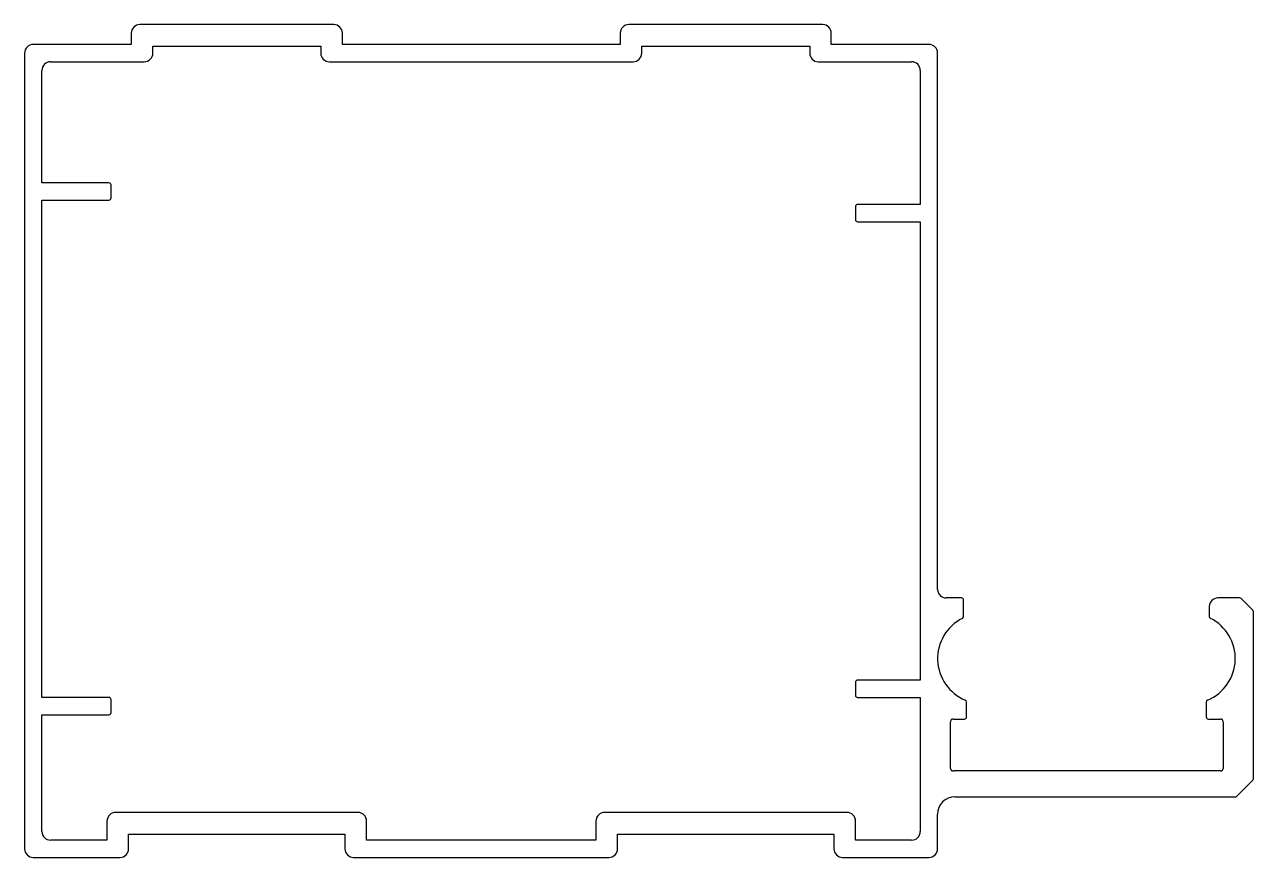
# Model space of a CAD drawing. Extents: x 1978 to 2120, y 1278 to 1374.
import ezdxf

# ---------------------------------------------------------------- set-up
doc = ezdxf.new("R2010")
doc.units = 0
doc.layers.get('0').update_dxf_attribs({"linetype": 'CONTINUOUS'})

msp = doc.modelspace()

# ---------------------------------------------------------------- linework, layer by layer
at = {"linetype": 'CONTINUOUS'}
for p, q in [((1989.89, 1373.24), (1989.89, 1371.94)), ((2013.29, 1374.24), (1990.89, 1374.24)), ((2014.29, 1371.94), (2014.29, 1373.24)), ((2046.39, 1373.24), (2046.39, 1371.94)), ((2069.79, 1374.24), (2047.39, 1374.24)), ((2070.79, 1371.94), (2070.79, 1373.24)), ((1989.89, 1371.94), (1978.57, 1371.94)), ((1992.39, 1370.94), (1992.39, 1371.74)), ((1992.39, 1371.74), (2011.79, 1371.74)), ((2011.79, 1371.74), (2011.79, 1370.94)), ((2046.39, 1371.94), (2014.29, 1371.94)), ((2048.89, 1370.94), (2048.89, 1371.74)), ((2048.89, 1371.74), (2068.29, 1371.74)), ((2068.29, 1371.74), (2068.29, 1370.94)), ((2082.07, 1371.94), (2070.79, 1371.94)), ((1977.57, 1370.94), (1977.57, 1278.94)), ((2083.07, 1361.96), (2083.07, 1370.96)), ((1979.57, 1355.94), (1979.57, 1368.94)), ((1980.57, 1369.94), (1991.39, 1369.94)), ((2012.79, 1369.94), (2047.89, 1369.94)), ((2069.29, 1369.94), (2080.07, 1369.94)), ((2081.07, 1368.94), (2081.07, 1353.44)), ((2083.07, 1313.44), (2083.07, 1361.96)), ((1987.32, 1355.94), (1979.57, 1355.94)), ((1987.57, 1354.19), (1987.57, 1355.69)), ((1979.57, 1296.44), (1979.57, 1353.94)), ((1979.57, 1353.94), (1987.32, 1353.94)), ((2081.07, 1353.44), (2073.82, 1353.44)), ((2073.57, 1353.19), (2073.57, 1351.69)), ((2073.82, 1351.44), (2081.07, 1351.44)), ((2081.07, 1351.44), (2081.07, 1298.44)), ((2083.07, 1308.94), (2083.07, 1313.44)), ((2085.82, 1307.94), (2084.07, 1307.94)), ((2117.96, 1307.94), (2115.47, 1307.94)), ((2119.49, 1306.52), (2118.14, 1307.87)), ((2086.07, 1305.81), (2086.07, 1307.69)), ((2114.47, 1306.94), (2114.47, 1305.81)), ((2119.57, 1287.05), (2119.57, 1306.34)), ((2073.57, 1298.19), (2073.57, 1296.69)), ((2081.07, 1298.44), (2073.82, 1298.44)), ((1987.32, 1296.44), (1979.57, 1296.44)), ((1987.57, 1294.69), (1987.57, 1296.19)), ((2073.82, 1296.44), (2081.07, 1296.44)), ((2081.07, 1296.44), (2081.07, 1280.94)), ((2086.42, 1294.19), (2086.42, 1295.91)), ((2114.12, 1295.91), (2114.12, 1294.19)), ((1979.57, 1280.94), (1979.57, 1294.44)), ((1979.57, 1294.44), (1987.32, 1294.44)), ((2084.57, 1288.24), (2084.57, 1293.64)), ((2084.87, 1293.94), (2086.17, 1293.94)), ((2114.37, 1293.94), (2115.77, 1293.94)), ((2116.07, 1293.64), (2116.07, 1288.24)), ((2115.77, 1287.94), (2084.87, 1287.94)), ((2117.64, 1285.02), (2119.49, 1286.87)), ((2085.07, 1284.94), (2117.46, 1284.94)), ((2016.09, 1283.14), (1988.09, 1283.14)), ((2072.59, 1283.14), (2044.59, 1283.14)), ((2083.07, 1278.94), (2083.07, 1282.94)), ((1987.09, 1282.14), (1987.09, 1279.94)), ((2017.09, 1279.94), (2017.09, 1282.14)), ((2043.59, 1282.14), (2043.59, 1279.94)), ((2073.59, 1279.94), (2073.59, 1282.14)), ((1987.09, 1279.94), (1980.57, 1279.94)), ((1989.59, 1278.94), (1989.59, 1280.64)), ((1989.59, 1280.64), (2014.59, 1280.64)), ((2014.59, 1280.64), (2014.59, 1278.94)), ((2043.59, 1279.94), (2017.09, 1279.94)), ((2046.09, 1278.94), (2046.09, 1280.64)), ((2046.09, 1280.64), (2071.09, 1280.64)), ((2071.09, 1280.64), (2071.09, 1278.94)), ((2080.07, 1279.94), (2073.59, 1279.94)), ((1978.57, 1277.94), (1988.59, 1277.94)), ((2015.59, 1277.94), (2045.09, 1277.94)), ((2072.09, 1277.94), (2082.07, 1277.94))]:
    msp.add_line(p, q, dxfattribs=at)
for centre, radius, start, end in [((1990.89, 1373.24), 1, 90, 180), ((2013.29, 1373.24), 1, 0, 90), ((2047.39, 1373.24), 1, 90, 180), ((2069.79, 1373.24), 1, 0, 90), ((1978.57, 1370.94), 1, 90, 180), ((2082.07, 1370.94), 1, 0.9316, 90), ((1991.39, 1370.94), 1, 270, 360), ((2012.79, 1370.94), 1, 180, 270), ((2047.89, 1370.94), 1, 270, 360), ((2069.29, 1370.94), 1, 180, 270), ((1980.57, 1368.94), 1, 90, 180), ((2080.07, 1368.94), 1, 0, 90), ((1987.32, 1355.69), 0.25, 0, 90), ((1987.32, 1354.19), 0.25, 270, 0), ((2073.82, 1353.19), 0.25, 90, 180), ((2073.82, 1351.69), 0.25, 180, 270), ((2084.07, 1308.94), 1, 180, 270), ((2085.82, 1307.69), 0.25, 0, 90), ((2115.47, 1306.94), 1, 90, 180), ((2117.96, 1307.69), 0.25, 45, 90), ((2119.32, 1306.34), 0.25, 0, 45), ((2088.27, 1300.94), 5.2, 116.7143, 247.3363), ((2085.82, 1305.81), 0.25, 296.7143, 360), ((2112.27, 1300.94), 5.2, 292.6637, 63.2857), ((2114.72, 1305.81), 0.25, 180, 243.2857), ((2073.82, 1298.19), 0.25, 90, 180), ((2073.82, 1296.69), 0.25, 180, 270), ((1987.32, 1296.19), 0.25, 0, 90), ((2086.17, 1295.91), 0.25, 0, 67.3363), ((2114.37, 1295.91), 0.25, 112.6637, 180), ((1987.32, 1294.69), 0.25, 270, 0), ((2084.87, 1293.64), 0.3, 90, 180), ((2086.17, 1294.19), 0.25, 270, 360), ((2114.37, 1294.19), 0.25, 180, 270), ((2115.77, 1293.64), 0.3, 0, 90), ((2084.87, 1288.24), 0.3, 180, 270), ((2115.77, 1288.24), 0.3, 270, 0), ((2119.32, 1287.05), 0.25, 315, 360), ((2085.07, 1282.94), 2, 90, 180), ((2117.46, 1285.19), 0.25, 270, 315), ((1988.09, 1282.14), 1, 90, 180), ((2016.09, 1282.14), 1, 0, 90), ((2044.59, 1282.14), 1, 90, 180), ((2072.59, 1282.14), 1, 0, 90), ((1980.57, 1280.94), 1, 180, 270), ((2080.07, 1280.94), 1, 270, 0), ((1978.57, 1278.94), 1, 180, 270), ((1988.59, 1278.94), 1, 270, 0), ((2015.59, 1278.94), 1, 180, 270), ((2045.09, 1278.94), 1, 270, 0), ((2072.09, 1278.94), 1, 180, 270), ((2082.07, 1278.94), 1, 270, 360)]:
    msp.add_arc(centre, radius, start, end, dxfattribs=at)

doc.saveas('drawing.dxf')
